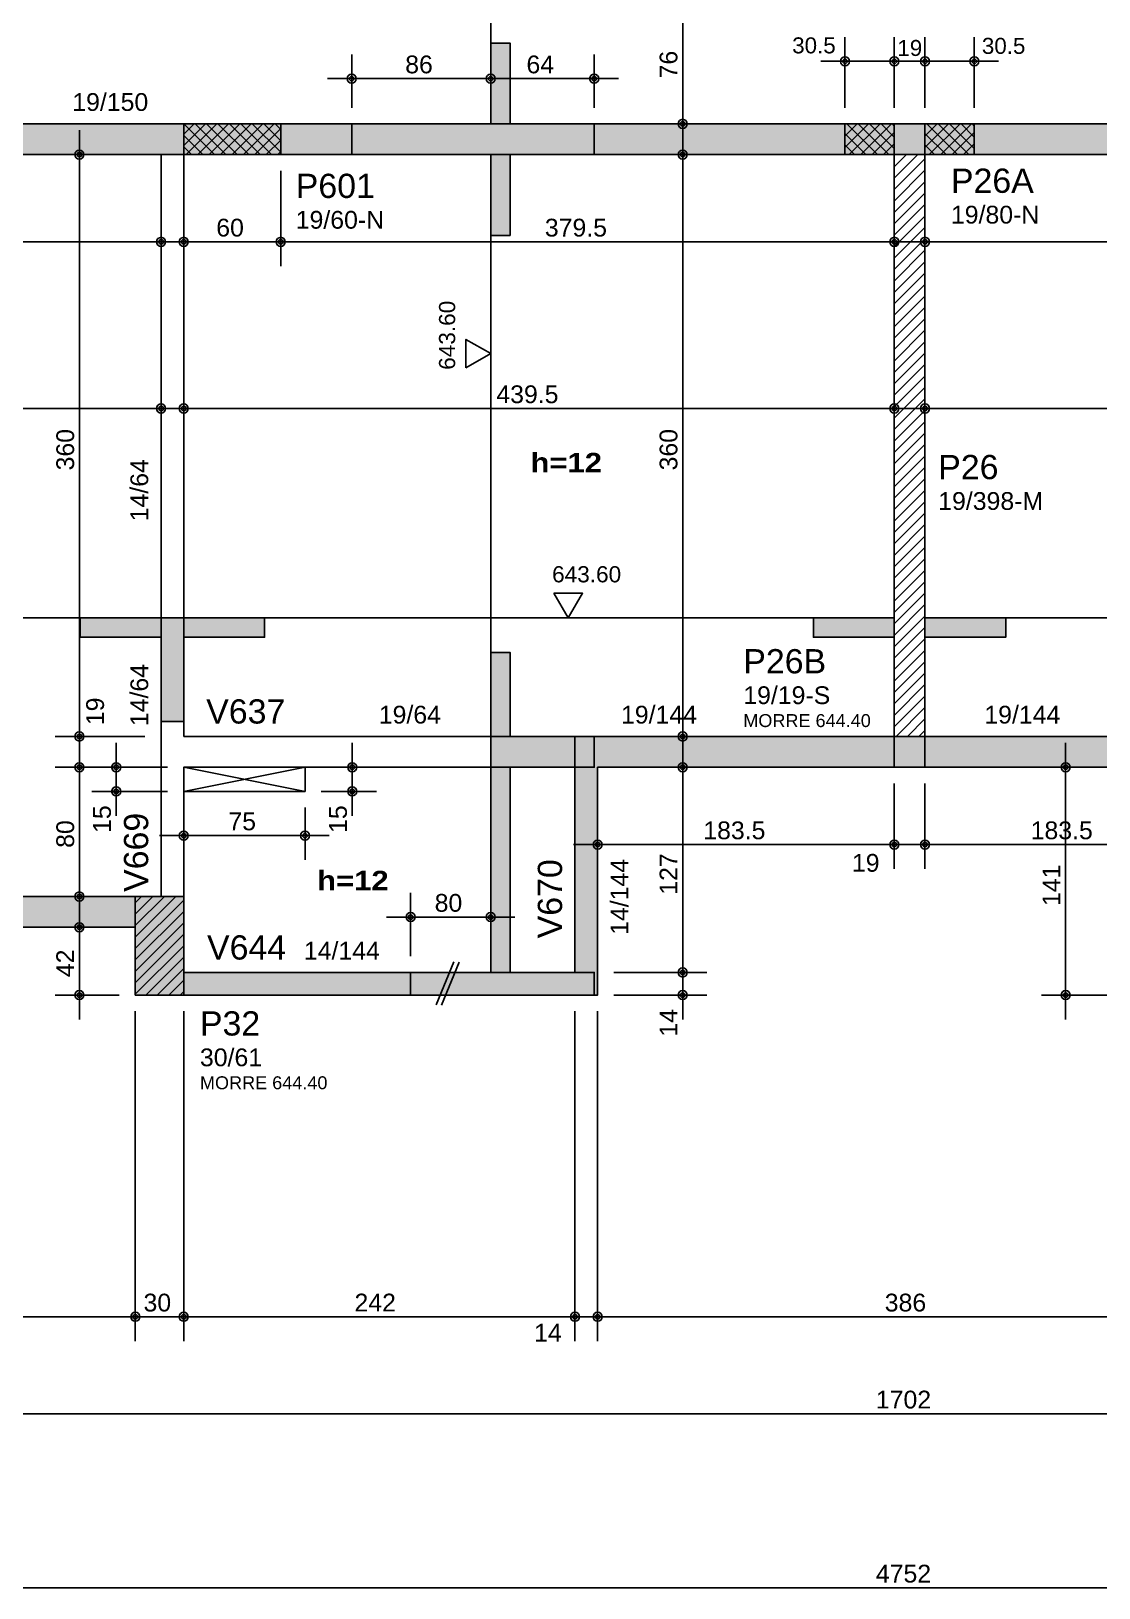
# Model space of a CAD drawing. Extents: x 0 to 7795, y 0 to 4205.
# Drawn here: x 2409 to 3070, y 1625 to 2588 of the extents above; entities that cross this region are included whole.
import ezdxf

# ---------------------------------------------------------------- set-up
doc = ezdxf.new("R2010")
doc.units = 0
doc.header["$MEASUREMENT"] = 0
doc.linetypes.add('ESTILO_TQS_0002', pattern=[0.4, 0.1, -0.3])
doc.linetypes.add('ESTILO_TQS_0006', pattern=[0.3, 0.2, -0.1])
for name, color, linetype in [('MTH-224', 4, 'CONTINUOUS'), ('MTH-230', 1, 'CONTINUOUS'), ('MTH-COTAS7', 31, 'CONTINUOUS'), ('MTH-DIM-PILAR', 3, 'CONTINUOUS'), ('MTH-DIM-VIGA', 3, 'CONTINUOUS'), ('MTH-FACE-VIGA', 7, 'CONTINUOUS'), ('MTH-HACHURA-PILAR', 1, 'CONTINUOUS'), ('MTH-LINHA-SEÇÃO', 16, 'CONTINUOUS'), ('MTH-PILAR-MORRE', 5, 'CONTINUOUS'), ('MTH-PILAR-NASCE', 5, 'CONTINUOUS'), ('MTH-PILAR-SEGUE', 5, 'CONTINUOUS'), ('MTH-SIMB_COTA', 3, 'CONTINUOUS'), ('MTH-SOMB119', 62, 'CONTINUOUS'), ('MTH-SOMB120', 56, 'CONTINUOUS'), ('MTH-SOMBRA21', 150, 'CONTINUOUS'), ('MTH-SOMBRA25', 253, 'CONTINUOUS'), ('MTH-TIT1-VIGA', 5, 'CONTINUOUS'), ('MTH-TIT2-PILAR', 5, 'CONTINUOUS'), ('MTH-TXT', 4, 'CONTINUOUS'), ('MTH-TXT-NEGRITO', 5, 'CONTINUOUS'), ('MTH-TXT-NOTAS', 3, 'CONTINUOUS'), ('MTH-VIGA-INVERTIDA', 7, 'ESTILO_TQS_0002')]:
    doc.layers.add(name, color=color, linetype=linetype)
doc.styles.add('TQS_ARIAL', font='arial.ttf')
doc.styles.add('TQS_ARIAL_BLACK', font='ariblk.ttf')

msp = doc.modelspace()

# ---------------------------------------------------------------- linework, layer by layer
at = {"layer": 'MTH-224', "linetype": 'Continuous'}
for points in [[(2678.087897, 2380.134453), (2693.386367, 2388.967456), (2678.087897, 2397.799581), (2678.087897, 2380.134453)], [(2732.510744, 2240.790798), (2741.343747, 2225.492328), (2750.175872, 2240.790798), (2732.510744, 2240.790798)]]:
    msp.add_lwpolyline(points, dxfattribs=at)
at = {"layer": 'MTH-230', "linetype": 'Continuous'}
for p, q in [((2503.511363, 2118.135498), (2578.511366, 2133.135498)), ((2578.511366, 2118.135498), (2503.511363, 2133.135498))]:
    msp.add_line(p, q, dxfattribs=at)
at = {"layer": 'MTH-COTAS7', "linetype": 'Continuous'}
for p, q in [((2812.152631, 2516.13677), (2812.152631, 2622.135465)), ((2912.511366, 2541.13677), (2912.511366, 2584.835679)), ((2943.011366, 2541.13677), (2943.011366, 2584.835679)), ((2943.011366, 2541.13677), (2943.011366, 2584.835679)), ((2962.011366, 2541.13677), (2962.011366, 2584.835679)), ((2962.011366, 2541.13677), (2962.011366, 2584.835679)), ((2992.511366, 2541.13677), (2992.511366, 2584.835679)), ((2607.386367, 2541.13677), (2607.386367, 2574.090063)), ((2693.386367, 2557.495457), (2693.386367, 2574.090063)), ((2693.386367, 2557.495457), (2693.386367, 2574.090063)), ((2757.386367, 2541.13677), (2757.386367, 2574.090063)), ((2897.511366, 2569.835679), (2958.011366, 2569.835679)), ((2928.011366, 2569.835679), (2977.011366, 2569.835679)), ((2947.011366, 2569.835679), (3007.511366, 2569.835679)), ((2592.386367, 2559.090063), (2708.386367, 2559.090063)), ((2678.386367, 2559.090063), (2772.386367, 2559.090063)), ((2438.970528, 2137.135501), (2438.970528, 2527.13677)), ((2817.152631, 2531.13677), (2797.152631, 2531.13677)), ((2812.152631, 2137.135501), (2812.152631, 2527.13677)), ((2479.511361, 2512.13677), (2423.970528, 2512.13677)), ((2810.094983, 2512.13677), (2827.152631, 2512.13677)), ((2563.511366, 2502.13677), (2563.511366, 2443.127822)), ((2563.511366, 2502.13677), (2563.511366, 2443.127822)), ((2503.511361, 2485.092311), (2503.511361, 2443.127822)), ((2489.511361, 2468.054228), (2489.511361, 2473.127822)), ((2962.011366, 2444.846505), (2962.011366, 2473.127822)), ((2169.511366, 2458.127822), (2504.511361, 2458.127822)), ((2488.511361, 2458.127822), (2578.511366, 2458.127822)), ((2548.511366, 2458.127822), (2958.011366, 2458.127822)), ((2947.011366, 2458.127822), (3356.511366, 2458.127822)), ((2943.011366, 2449.179394), (2943.011366, 2443.127822)), ((2489.511361, 2337.386135), (2489.511361, 2370.038858)), ((2503.511361, 2346.480249), (2503.511361, 2370.038858)), ((2962.011366, 2349.076776), (2962.011366, 2370.038858)), ((2169.511366, 2355.038858), (2504.511361, 2355.038858)), ((2488.511361, 2355.038858), (2958.011366, 2355.038858)), ((2943.011366, 2353.603166), (2943.011366, 2340.038858)), ((2947.011366, 2355.038858), (3416.51137, 2355.038858)), ((2438.970528, 2118.135501), (2438.970528, 2167.135501)), ((2469.511361, 2152.135501), (2423.970528, 2152.135501)), ((2479.511361, 2152.135501), (2423.970528, 2152.135501)), ((2438.970528, 2038.142044), (2438.970528, 2148.135501)), ((2461.710906, 2103.135498), (2461.710906, 2148.135498)), ((2607.698654, 2103.135498), (2607.698654, 2148.135501)), ((2812.152631, 1991.135501), (2812.152631, 2148.135501)), ((2812.335759, 2152.135501), (2827.152631, 2152.135501)), ((3049.019179, 1977.135501), (3049.019179, 2148.135501)), ((2479.511361, 2133.135501), (2423.970528, 2133.135501)), ((2479.511361, 2133.135501), (2423.970528, 2133.135501)), ((2493.511363, 2133.135498), (2446.710906, 2133.135498)), ((2588.511379, 2133.135501), (2622.698654, 2133.135501)), ((2814.204909, 2133.135501), (2827.152631, 2133.135501)), ((3043.761365, 2133.135501), (3034.019179, 2133.135501)), ((2943.011366, 2123.135501), (2943.011366, 2070.275959)), ((2943.011366, 2123.135501), (2943.011366, 2070.275959)), ((2962.011366, 2123.135501), (2962.011366, 2070.275959)), ((2962.011366, 2123.135501), (2962.011366, 2070.275959)), ((2493.511363, 2118.135498), (2446.710906, 2118.135498)), ((2588.511366, 2118.135498), (2622.698654, 2118.135498)), ((2503.511361, 2108.135498), (2503.511361, 2075.821089)), ((2578.511366, 2108.135498), (2578.511366, 2075.821089)), ((2759.511368, 1992.135501), (2759.511368, 2100.275959)), ((2488.511361, 2090.821089), (2593.511366, 2090.821089)), ((2744.511368, 2085.275959), (2958.011366, 2085.275959)), ((2928.011366, 2085.275959), (2977.011366, 2085.275959)), ((2947.011366, 2085.275959), (3160.511364, 2085.275959)), ((2445.927879, 2053.142044), (2423.970528, 2053.142044)), ((2643.820351, 2016.135501), (2643.820351, 2055.410007)), ((2693.386367, 2031.787934), (2693.386367, 2055.410007)), ((2438.970528, 1977.135463), (2438.970528, 2049.142044)), ((2441.927367, 2034.142044), (2423.970528, 2034.142044)), ((2628.820351, 2040.410007), (2708.386367, 2040.410007)), ((2812.152631, 1977.135501), (2812.152631, 2021.135501)), ((2769.511368, 2006.135501), (2827.152631, 2006.135501)), ((2769.511368, 2006.135501), (2827.152631, 2006.135501)), ((2463.511366, 1992.135463), (2423.970528, 1992.135463)), ((2769.511368, 1992.135501), (2827.152631, 1992.135501)), ((3135.511364, 1992.135501), (3034.019179, 1992.135501)), ((2473.511366, 1982.135463), (2473.511366, 1778.135501)), ((2473.511366, 1982.135463), (2473.511366, 1778.135501)), ((2503.511366, 1982.135463), (2503.511366, 1778.135501)), ((2503.511366, 1982.135463), (2503.511366, 1778.135501)), ((2745.511368, 1982.135501), (2745.511368, 1778.135501)), ((2745.511368, 1982.135501), (2745.511368, 1778.135501)), ((2759.511368, 1982.135501), (2759.511368, 1778.135501)), ((2759.511368, 1982.135501), (2759.511368, 1778.135501)), ((2169.511366, 1793.135501), (2488.511366, 1793.135501)), ((2458.511366, 1793.135501), (2518.511366, 1793.135501)), ((2488.511366, 1793.135501), (2760.511368, 1793.135501)), ((2730.511368, 1793.135501), (2774.511368, 1793.135501)), ((2744.511368, 1793.135501), (3160.511364, 1793.135501)), ((2086.511366, 1733.135501), (3818.511366, 1733.135501)), ((561.511366, 1625.451785), (5343.511366, 1625.451785))]:
    msp.add_line(p, q, dxfattribs=at)
at = {"layer": 'MTH-FACE-VIGA', "linetype": 'Continuous'}
for points in [[(2496.511361, 2531.13677), (2290.511366, 2531.13677)], [(2943.011366, 2531.13677), (2496.511361, 2531.13677)], [(3408.51137, 2531.13677), (2962.011366, 2531.13677)], [(2290.511366, 2512.13677), (2489.511361, 2512.13677)], [(2489.511361, 2512.13677), (2489.511361, 2142.635501)], [(2503.511361, 2152.135501), (2503.511361, 2512.13677)], [(2503.511361, 2512.13677), (2943.011366, 2512.13677)], [(2962.011366, 2512.13677), (3401.51137, 2512.13677)], [(2752.511368, 2152.135501), (2503.511361, 2152.135501)], [(2943.011366, 2152.135501), (2752.511368, 2152.135501)], [(3152.511364, 2152.135501), (2962.011366, 2152.135501)], [(2489.511361, 2142.635501), (2489.511361, 2053.135501)], [(2503.511361, 2053.135501), (2503.511361, 2133.135501)], [(2503.511361, 2133.135501), (2745.511368, 2133.135501)], [(2503.511363, 2118.135498), (2578.511366, 2118.135498), (2578.511366, 2133.135498), (2503.511363, 2133.135498), (2503.511363, 2118.135498)], [(2745.511368, 2133.135501), (2745.511368, 2006.135501)], [(2759.511368, 1992.135501), (2759.511368, 2133.135501)], [(2759.511368, 2133.135501), (2943.011366, 2133.135501)], [(2962.011366, 2133.135501), (3145.511364, 2133.135501)], [(2473.511366, 2053.142044), (2192.511366, 2053.142044)], [(2192.511366, 2034.142044), (2473.511366, 2034.142044)], [(2745.511368, 2006.135501), (2503.511366, 2006.135501)], [(2503.511366, 1992.135501), (2759.511368, 1992.135501)]]:
    msp.add_lwpolyline(points, dxfattribs=at)
at = {"layer": 'MTH-HACHURA-PILAR', "linetype": 'Continuous'}
for p, q in [((2503.511366, 2517.653502), (2516.994709, 2531.136845)), ((2503.511366, 2524.72457), (2509.923641, 2531.136845)), ((2503.511366, 2531.136845), (2522.463512, 2512.13677)), ((2503.511366, 2524.017848), (2515.392445, 2512.13677)), ((2505.065702, 2512.13677), (2524.065777, 2531.136845)), ((2510.534505, 2531.136845), (2529.53458, 2512.13677)), ((2512.13677, 2512.13677), (2531.136845, 2531.136845)), ((2517.605573, 2531.136845), (2536.605648, 2512.13677)), ((2519.207837, 2512.13677), (2538.207913, 2531.136845)), ((2524.676641, 2531.136845), (2543.676716, 2512.13677)), ((2526.278905, 2512.13677), (2545.27898, 2531.136845)), ((2531.747708, 2531.136845), (2550.747784, 2512.13677)), ((2533.349973, 2512.13677), (2552.350048, 2531.136845)), ((2538.818776, 2531.136845), (2557.818852, 2512.13677)), ((2540.421041, 2512.13677), (2559.421116, 2531.136845)), ((2545.889844, 2531.136845), (2563.511366, 2513.515322)), ((2547.492109, 2512.13677), (2563.511366, 2528.156027)), ((2552.960912, 2531.136845), (2563.511366, 2520.58639)), ((2560.03198, 2531.136845), (2563.511366, 2527.657458)), ((2912.511366, 2516.531569), (2927.116567, 2531.13677)), ((2912.511366, 2523.602637), (2920.045499, 2531.13677)), ((2912.511366, 2530.673705), (2912.974431, 2531.13677)), ((2912.511366, 2525.139781), (2925.514378, 2512.13677)), ((2913.585446, 2531.13677), (2932.585446, 2512.13677)), ((2915.187635, 2512.13677), (2934.187635, 2531.13677)), ((2920.656513, 2531.13677), (2939.656513, 2512.13677)), ((2922.258703, 2512.13677), (2941.258703, 2531.13677)), ((2927.727581, 2531.13677), (2943.011366, 2515.852984)), ((2929.32977, 2512.13677), (2943.011366, 2525.818366)), ((2934.798649, 2531.13677), (2943.011366, 2522.924052)), ((2941.869717, 2531.13677), (2943.011366, 2529.99512)), ((2962.011366, 2516.534094), (2976.614042, 2531.13677)), ((2962.011366, 2523.605162), (2969.542974, 2531.13677)), ((2962.011366, 2530.67623), (2962.471906, 2531.13677)), ((2962.011366, 2525.137256), (2975.011852, 2512.13677)), ((2963.08292, 2531.13677), (2982.08292, 2512.13677)), ((2964.68511, 2512.13677), (2983.68511, 2531.13677)), ((2970.153988, 2531.13677), (2989.153988, 2512.13677)), ((2971.756177, 2512.13677), (2990.756177, 2531.13677)), ((2977.225056, 2531.13677), (2992.511366, 2515.850459)), ((2978.827245, 2512.13677), (2992.511366, 2525.820891)), ((2984.296124, 2531.13677), (2992.511366, 2522.921527)), ((2991.367191, 2531.13677), (2992.511366, 2529.992595)), ((2503.511366, 2516.94678), (2508.321377, 2512.13677)), ((2554.563176, 2512.13677), (2563.511366, 2521.08496)), ((2561.634244, 2512.13677), (2563.511366, 2514.013892)), ((2912.511366, 2518.068713), (2918.44331, 2512.13677)), ((2936.400838, 2512.13677), (2943.011366, 2518.747298)), ((2962.011366, 2518.066188), (2967.940785, 2512.13677)), ((2985.898313, 2512.13677), (2992.511366, 2518.749823)), ((2943.011366, 2497.534094), (2957.614042, 2512.13677)), ((2943.011366, 2504.605162), (2950.542974, 2512.13677)), ((2943.011366, 2511.67623), (2943.471906, 2512.13677)), ((2943.011366, 2490.463027), (2962.011366, 2509.463027)), ((2943.011366, 2483.391959), (2962.011366, 2502.391959)), ((2943.011366, 2476.320891), (2962.011366, 2495.320891)), ((2943.011366, 2469.249823), (2962.011366, 2488.249823)), ((2943.011366, 2462.178755), (2962.011366, 2481.178755)), ((2943.011366, 2455.107687), (2962.011366, 2474.107687)), ((2943.011366, 2448.03662), (2962.011366, 2467.03662)), ((2943.011366, 2440.965552), (2962.011366, 2459.965552)), ((2943.011366, 2433.894484), (2962.011366, 2452.894484)), ((2943.011366, 2426.823416), (2962.011366, 2445.823416)), ((2943.011366, 2419.752348), (2962.011366, 2438.752348)), ((2943.011366, 2412.681281), (2962.011366, 2431.681281)), ((2943.011366, 2405.610213), (2962.011366, 2424.610213)), ((2943.011366, 2398.539145), (2962.011366, 2417.539145)), ((2943.011366, 2391.468077), (2962.011366, 2410.468077)), ((2943.011366, 2384.397009), (2962.011366, 2403.397009)), ((2943.011366, 2377.325942), (2962.011366, 2396.325942)), ((2943.011366, 2370.254874), (2962.011366, 2389.254874)), ((2943.011366, 2363.183806), (2962.011366, 2382.183806)), ((2943.011366, 2356.112738), (2962.011366, 2375.112738)), ((2943.011366, 2349.04167), (2962.011366, 2368.04167)), ((2943.011366, 2341.970602), (2962.011366, 2360.970602)), ((2943.011366, 2334.899535), (2962.011366, 2353.899535)), ((2943.011366, 2327.828467), (2962.011366, 2346.828467)), ((2943.011366, 2320.757399), (2962.011366, 2339.757399)), ((2943.011366, 2313.686331), (2962.011366, 2332.686331)), ((2943.011366, 2306.615263), (2962.011366, 2325.615263)), ((2943.011366, 2299.544196), (2962.011366, 2318.544196)), ((2943.011366, 2292.473128), (2962.011366, 2311.473128)), ((2943.011366, 2285.40206), (2962.011366, 2304.40206)), ((2943.011366, 2278.330992), (2962.011366, 2297.330992)), ((2943.011366, 2271.259924), (2962.011366, 2290.259924)), ((2943.011366, 2264.188857), (2962.011366, 2283.188857)), ((2943.011366, 2257.117789), (2962.011366, 2276.117789)), ((2943.011366, 2250.046721), (2962.011366, 2269.046721)), ((2943.011366, 2242.975653), (2962.011366, 2261.975653)), ((2943.011366, 2235.904585), (2962.011366, 2254.904585)), ((2943.011366, 2228.833517), (2962.011366, 2247.833517)), ((2943.011366, 2221.76245), (2962.011366, 2240.76245)), ((2943.011366, 2214.691382), (2962.011366, 2233.691382)), ((2943.011366, 2207.620314), (2962.011366, 2226.620314)), ((2943.011366, 2200.549246), (2962.011366, 2219.549246)), ((2943.011366, 2193.478178), (2962.011366, 2212.478178)), ((2943.011366, 2186.407111), (2962.011366, 2205.407111)), ((2943.011366, 2179.336043), (2962.011366, 2198.336043)), ((2943.011366, 2172.264975), (2962.011366, 2191.264975)), ((2943.011366, 2165.193907), (2962.011366, 2184.193907)), ((2943.011366, 2158.122839), (2962.011366, 2177.122839)), ((2944.095096, 2152.135501), (2962.011366, 2170.051772)), ((2951.166163, 2152.135501), (2962.011366, 2162.980704)), ((2958.237231, 2152.135501), (2962.011366, 2155.909636)), ((2473.511366, 2028.034094), (2498.612773, 2053.135501)), ((2473.511366, 2035.105162), (2491.541705, 2053.135501)), ((2473.511366, 2042.17623), (2484.470637, 2053.135501)), ((2473.511366, 2049.247298), (2477.399569, 2053.135501)), ((2473.511366, 2020.963027), (2503.511366, 2050.963027)), ((2473.511366, 2013.891959), (2503.511366, 2043.891959)), ((2473.511366, 2006.820891), (2503.511366, 2036.820891)), ((2473.511366, 1999.749823), (2503.511366, 2029.749823)), ((2473.511366, 1992.678755), (2503.511366, 2022.678755)), ((2480.039142, 1992.135463), (2503.511366, 2015.607687)), ((2487.11021, 1992.135463), (2503.511366, 2008.53662)), ((2494.181278, 1992.135463), (2503.511366, 2001.465552)), ((2501.252345, 1992.135463), (2503.511366, 1994.394484))]:
    msp.add_line(p, q, dxfattribs=at)
at = {"layer": 'MTH-LINHA-SEÇÃO', "linetype": 'Continuous'}
for p, q in [((2693.386367, 2531.13677), (2693.386367, 2699.635497)), ((2693.386367, 2133.135501), (2693.386367, 2512.13677)), ((595.511366, 2225.492328), (2503.511361, 2225.492328)), ((2503.511361, 2225.492328), (2943.011366, 2225.492328)), ((2962.011366, 2225.492328), (3401.511366, 2225.492328)), ((2659.682545, 1986.171612), (2670.604322, 2012.72341)), ((2663.019755, 1986.019921), (2673.941531, 2012.571718))]:
    msp.add_line(p, q, dxfattribs=at)
for points in [[(2693.386367, 2581.13677), (2693.386367, 2531.13677), (2705.386367, 2531.13677), (2705.386367, 2581.13677), (2693.386367, 2581.13677)], [(2757.386367, 2531.13677), (2607.386367, 2531.13677), (2607.386367, 2512.13677), (2757.386367, 2512.13677), (2757.386367, 2531.13677)], [(2693.386367, 2512.13677), (2693.386367, 2462.13677), (2705.386367, 2462.13677), (2705.386367, 2512.13677), (2693.386367, 2512.13677)], [(2489.511361, 2225.492328), (2439.511361, 2225.492328), (2439.511361, 2213.492328), (2489.511361, 2213.492328), (2489.511361, 2225.492328)], [(2489.511361, 2225.492328), (2503.511361, 2225.492328), (2503.511361, 2161.492328), (2489.511361, 2161.492328), (2489.511361, 2225.492328)], [(2553.511361, 2225.492328), (2503.511361, 2225.492328), (2503.511361, 2213.492328), (2553.511361, 2213.492328), (2553.511361, 2225.492328)], [(2943.011366, 2225.492328), (2893.011366, 2225.492328), (2893.011366, 2213.492328), (2943.011366, 2213.492328), (2943.011366, 2225.492328)], [(3012.011366, 2225.492328), (2962.011366, 2225.492328), (2962.011366, 2213.492328), (3012.011366, 2213.492328), (3012.011366, 2225.492328)], [(2693.386367, 2204.136558), (2693.386367, 2152.136558), (2705.386367, 2152.136558), (2705.386367, 2204.136558), (2693.386367, 2204.136558)], [(2693.386367, 2152.136558), (2693.386367, 2133.136558), (2757.386367, 2133.136558), (2757.386367, 2152.136558), (2693.386367, 2152.136558)], [(2693.386367, 2133.135501), (2693.386367, 2006.135501), (2705.386367, 2006.135501), (2705.386367, 2133.135501), (2693.386367, 2133.135501)], [(2643.820351, 2006.135501), (2643.820351, 1992.135501), (2757.386367, 1992.135501), (2757.386367, 2006.135501), (2643.820351, 2006.135501)]]:
    msp.add_lwpolyline(points, dxfattribs=at)
at = {"layer": 'MTH-PILAR-MORRE', "linetype": 'Continuous'}
for points in [[(2962.011366, 2512.13677), (2943.011366, 2512.13677), (2943.011366, 2152.135501), (2962.011366, 2152.135501), (2962.011366, 2512.13677)], [(2473.511366, 1992.135463), (2503.511366, 1992.135463), (2503.511366, 2053.135501), (2473.511366, 2053.135501), (2473.511366, 1992.135463)]]:
    msp.add_lwpolyline(points, dxfattribs=at)
at = {"layer": 'MTH-PILAR-NASCE', "linetype": 'Continuous'}
for points in [[(2503.511366, 2531.136845), (2563.511366, 2531.136845), (2563.511366, 2512.13677), (2503.511366, 2512.13677), (2503.511366, 2531.136845)], [(2943.011366, 2531.13677), (2912.511366, 2531.13677), (2912.511366, 2512.13677), (2943.011366, 2512.13677), (2943.011366, 2531.13677)], [(2992.511366, 2531.13677), (2962.011366, 2531.13677), (2962.011366, 2512.13677), (2992.511366, 2512.13677), (2992.511366, 2531.13677)]]:
    msp.add_lwpolyline(points, dxfattribs=at)
at = {"layer": 'MTH-PILAR-SEGUE', "linetype": 'Continuous'}
for points in [[(2962.011366, 2531.13677), (2943.011366, 2531.13677), (2943.011366, 2512.13677), (2962.011366, 2512.13677), (2962.011366, 2531.13677)], [(2962.011366, 2152.135501), (2943.011366, 2152.135501), (2943.011366, 2133.135501), (2962.011366, 2133.135501), (2962.011366, 2152.135501)]]:
    msp.add_lwpolyline(points, dxfattribs=at)
at = {"layer": 'MTH-SIMB_COTA', "linetype": 'Continuous'}
for centre, radius in [((2912.511366, 2569.835679), 2.8), ((2943.011366, 2569.835679), 2.8), ((2943.011366, 2569.835679), 2.8), ((2962.011366, 2569.835679), 2.8), ((2962.011366, 2569.835679), 2.8), ((2992.511366, 2569.835679), 2.8), ((2607.386367, 2559.090063), 2.8), ((2693.386367, 2559.090063), 2.8), ((2693.386367, 2559.090063), 2.8), ((2757.386367, 2559.090063), 2.8), ((2912.511366, 2569.835679), 1.4), ((2943.011366, 2569.835679), 1.4), ((2943.011366, 2569.835679), 1.4), ((2962.011366, 2569.835679), 1.4), ((2962.011366, 2569.835679), 1.4), ((2992.511366, 2569.835679), 1.4), ((2607.386367, 2559.090063), 1.4), ((2693.386367, 2559.090063), 1.4), ((2693.386367, 2559.090063), 1.4), ((2757.386367, 2559.090063), 1.4), ((2812.152631, 2531.13677), 2.8), ((2812.152631, 2531.13677), 1.4), ((2438.970528, 2512.13677), 2.8), ((2438.970528, 2512.13677), 1.4), ((2812.152631, 2512.13677), 2.8), ((2812.152631, 2512.13677), 1.4), ((2489.511361, 2458.127822), 2.8), ((2489.511361, 2458.127822), 1.4), ((2503.511361, 2458.127822), 2.8), ((2503.511361, 2458.127822), 1.4), ((2563.511366, 2458.127822), 2.8), ((2563.511366, 2458.127822), 2.8), ((2563.511366, 2458.127822), 1.4), ((2563.511366, 2458.127822), 1.4), ((2943.011366, 2458.127822), 2.8), ((2943.011366, 2458.127822), 1.4), ((2962.011366, 2458.127822), 2.8), ((2962.011366, 2458.127822), 1.4), ((2489.511361, 2355.038858), 2.8), ((2489.511361, 2355.038858), 1.4), ((2503.511361, 2355.038858), 2.8), ((2503.511361, 2355.038858), 1.4), ((2943.011366, 2355.038858), 2.8), ((2943.011366, 2355.038858), 1.4), ((2962.011366, 2355.038858), 2.8), ((2962.011366, 2355.038858), 1.4), ((2438.970528, 2152.135501), 2.8), ((2438.970528, 2152.135501), 2.8), ((2438.970528, 2152.135501), 1.4), ((2438.970528, 2152.135501), 1.4), ((2812.152631, 2152.135501), 2.8), ((2812.152631, 2152.135501), 1.4), ((2438.970528, 2133.135501), 2.8), ((2438.970528, 2133.135501), 2.8), ((2438.970528, 2133.135501), 1.4), ((2438.970528, 2133.135501), 1.4), ((2461.710906, 2133.135498), 2.8), ((2461.710906, 2133.135498), 1.4), ((2607.698654, 2133.135501), 2.8), ((2607.698654, 2133.135501), 1.4), ((2812.152631, 2133.135501), 2.8), ((2812.152631, 2133.135501), 1.4), ((3049.019179, 2133.135501), 2.8), ((3049.019179, 2133.135501), 1.4), ((2461.710906, 2118.135498), 2.8), ((2461.710906, 2118.135498), 1.4), ((2607.698654, 2118.135498), 2.8), ((2607.698654, 2118.135498), 1.4), ((2503.511361, 2090.821089), 2.8), ((2503.511361, 2090.821089), 1.4), ((2578.511366, 2090.821089), 2.8), ((2578.511366, 2090.821089), 1.4), ((2759.511368, 2085.275959), 2.8), ((2759.511368, 2085.275959), 1.4), ((2943.011366, 2085.275959), 2.8), ((2943.011366, 2085.275959), 2.8), ((2943.011366, 2085.275959), 1.4), ((2943.011366, 2085.275959), 1.4), ((2962.011366, 2085.275959), 2.8), ((2962.011366, 2085.275959), 2.8), ((2962.011366, 2085.275959), 1.4), ((2962.011366, 2085.275959), 1.4), ((2438.970528, 2053.142044), 2.8), ((2438.970528, 2053.142044), 1.4), ((2643.820351, 2040.410007), 2.8), ((2643.820351, 2040.410007), 1.4), ((2693.386367, 2040.410007), 2.8), ((2693.386367, 2040.410007), 1.4), ((2438.970528, 2034.142044), 2.8), ((2438.970528, 2034.142044), 1.4), ((2812.152631, 2006.135501), 2.8), ((2812.152631, 2006.135501), 2.8), ((2812.152631, 2006.135501), 1.4), ((2812.152631, 2006.135501), 1.4), ((2438.970528, 1992.135463), 2.8), ((2438.970528, 1992.135463), 1.4), ((2812.152631, 1992.135501), 2.8), ((2812.152631, 1992.135501), 1.4), ((3049.019179, 1992.135501), 2.8), ((3049.019179, 1992.135501), 1.4), ((2473.511366, 1793.135501), 2.8), ((2473.511366, 1793.135501), 2.8), ((2473.511366, 1793.135501), 1.4), ((2473.511366, 1793.135501), 1.4), ((2503.511366, 1793.135501), 2.8), ((2503.511366, 1793.135501), 2.8), ((2503.511366, 1793.135501), 1.4), ((2503.511366, 1793.135501), 1.4), ((2745.511368, 1793.135501), 2.8), ((2745.511368, 1793.135501), 2.8), ((2745.511368, 1793.135501), 1.4), ((2745.511368, 1793.135501), 1.4), ((2759.511368, 1793.135501), 2.8), ((2759.511368, 1793.135501), 2.8), ((2759.511368, 1793.135501), 1.4), ((2759.511368, 1793.135501), 1.4)]:
    msp.add_circle(centre, radius, dxfattribs=at)
at = {"layer": 'MTH-SOMB119', "linetype": 'Continuous'}
msp.add_lwpolyline([(3694.511365, 2531.13677), (2199.511367, 2531.13677), (2199.511367, 2512.13677), (3694.511365, 2512.13677), (3694.511365, 2531.13677)], dxfattribs=at)
for points in [[(3694.511365, 2531.13677), (2199.511367, 2531.13677), (2199.511367, 2512.13677)], [(3694.511365, 2531.13677), (2199.511367, 2512.13677), (3694.511365, 2512.13677)]]:
    msp.add_solid(points, dxfattribs=at)
at = {"layer": 'MTH-SOMB120', "linetype": 'Continuous'}
for points in [[(3159.511364, 2152.135572), (2745.511368, 2152.135572), (2745.511368, 2006.135572), (2503.511366, 2006.135572), (2503.511366, 2053.135533), (2170.511366, 2053.135533), (2170.511366, 1907.135576), (1910.512128, 1907.135154), (1910.512128, 1996.135572), (1531.51056, 1996.135572), (1531.51056, 1907.135154), (1270.511366, 1907.135154), (1270.511366, 1986.135572), (595.511366, 1986.135572)], [(595.511366, 1967.135572), (1256.511366, 1967.135572), (1256.511366, 1893.135154), (1545.51056, 1893.135154), (1545.51056, 1982.135526), (1896.512128, 1982.135572), (1896.512128, 1893.135154), (2184.511366, 1893.135576), (2184.511366, 1982.135526), (2192.511366, 1982.135526), (2192.511366, 2034.142115), (2473.511366, 2034.142115), (2473.511366, 1992.135533), (2759.511368, 1992.135533), (2759.511368, 2133.135572), (3145.511364, 2133.135572)]]:
    msp.add_lwpolyline(points, dxfattribs=at)
for points in [[(2745.511368, 2006.135572), (2759.511368, 1992.135533), (2745.511368, 2152.135572)], [(2759.511368, 1992.135533), (2759.511368, 2133.135572), (2745.511368, 2152.135572)], [(2745.511368, 2152.135572), (2759.511368, 2133.135572), (3159.511364, 2152.135572)], [(2759.511368, 2133.135572), (3145.511364, 2133.135572), (3159.511364, 2152.135572)], [(2192.511366, 2034.142115), (2503.511366, 2053.135533), (2170.511366, 2053.135533)], [(2473.511366, 2034.142115), (2503.511366, 2053.135533), (2192.511366, 2034.142115)], [(2473.511366, 2034.142115), (2503.511366, 2006.135572), (2503.511366, 2053.135533)], [(2473.511366, 1992.135533), (2503.511366, 2006.135572), (2473.511366, 2034.142115)], [(2473.511366, 1992.135533), (2759.511368, 1992.135533), (2503.511366, 2006.135572)], [(2503.511366, 2006.135572), (2759.511368, 1992.135533), (2745.511368, 2006.135572)]]:
    msp.add_solid(points, dxfattribs=at)
at = {"layer": 'MTH-SOMBRA21', "linetype": 'Continuous'}
for points in [[(2693.386367, 2581.13677), (2693.386367, 2531.13677), (2705.386367, 2531.13677)], [(2693.386367, 2581.13677), (2705.386367, 2531.13677), (2705.386367, 2581.13677)], [(2693.386367, 2581.13677), (2705.386367, 2581.13677), (2693.386367, 2581.13677)], [(2757.386367, 2531.13677), (2607.386367, 2531.13677), (2607.386367, 2512.13677)], [(2757.386367, 2531.13677), (2607.386367, 2512.13677), (2757.386367, 2512.13677)], [(2757.386367, 2531.13677), (2757.386367, 2512.13677), (2757.386367, 2531.13677)], [(2693.386367, 2512.13677), (2693.386367, 2462.13677), (2705.386367, 2462.13677)], [(2693.386367, 2512.13677), (2705.386367, 2462.13677), (2705.386367, 2512.13677)], [(2693.386367, 2512.13677), (2705.386367, 2512.13677), (2693.386367, 2512.13677)], [(2489.511361, 2225.492328), (2439.511361, 2225.492328), (2439.511361, 2213.492328)], [(2489.511361, 2225.492328), (2439.511361, 2213.492328), (2489.511361, 2213.492328)], [(2489.511361, 2225.492328), (2489.511361, 2213.492328), (2489.511361, 2225.492328)], [(2489.511361, 2225.492328), (2503.511361, 2225.492328), (2503.511361, 2161.492328)], [(2489.511361, 2225.492328), (2503.511361, 2161.492328), (2489.511361, 2161.492328)], [(2489.511361, 2225.492328), (2489.511361, 2161.492328), (2489.511361, 2225.492328)], [(2553.511361, 2225.492328), (2503.511361, 2225.492328), (2503.511361, 2213.492328)], [(2553.511361, 2225.492328), (2503.511361, 2213.492328), (2553.511361, 2213.492328)], [(2553.511361, 2225.492328), (2553.511361, 2213.492328), (2553.511361, 2225.492328)], [(2943.011366, 2225.492328), (2893.011366, 2225.492328), (2893.011366, 2213.492328)], [(2943.011366, 2225.492328), (2893.011366, 2213.492328), (2943.011366, 2213.492328)], [(2943.011366, 2225.492328), (2943.011366, 2213.492328), (2943.011366, 2225.492328)], [(3012.011366, 2225.492328), (2962.011366, 2225.492328), (2962.011366, 2213.492328)], [(3012.011366, 2225.492328), (2962.011366, 2213.492328), (3012.011366, 2213.492328)], [(3012.011366, 2225.492328), (3012.011366, 2213.492328), (3012.011366, 2225.492328)], [(2693.386367, 2204.136558), (2693.386367, 2152.136558), (2705.386367, 2152.136558)], [(2693.386367, 2204.136558), (2705.386367, 2152.136558), (2705.386367, 2204.136558)], [(2693.386367, 2204.136558), (2705.386367, 2204.136558), (2693.386367, 2204.136558)], [(2693.386367, 2152.136558), (2693.386367, 2133.136558), (2757.386367, 2133.136558)], [(2693.386367, 2152.136558), (2757.386367, 2133.136558), (2757.386367, 2152.136558)], [(2693.386367, 2152.136558), (2757.386367, 2152.136558), (2693.386367, 2152.136558)], [(2693.386367, 2133.135501), (2693.386367, 2006.135501), (2705.386367, 2006.135501)], [(2693.386367, 2133.135501), (2705.386367, 2006.135501), (2705.386367, 2133.135501)], [(2693.386367, 2133.135501), (2705.386367, 2133.135501), (2693.386367, 2133.135501)], [(2643.820351, 2006.135501), (2643.820351, 1992.135501), (2757.386367, 1992.135501)], [(2643.820351, 2006.135501), (2757.386367, 1992.135501), (2757.386367, 2006.135501)], [(2643.820351, 2006.135501), (2757.386367, 2006.135501), (2643.820351, 2006.135501)]]:
    msp.add_solid(points, dxfattribs=at)
at = {"layer": 'MTH-SOMBRA25', "linetype": 'Continuous'}
for points in [[(2962.011366, 2531.13677), (2943.011366, 2531.13677), (2943.011366, 2512.13677)], [(2962.011366, 2531.13677), (2943.011366, 2512.13677), (2962.011366, 2512.13677)], [(2962.011366, 2531.13677), (2962.011366, 2512.13677), (2962.011366, 2531.13677)], [(2962.011366, 2152.135501), (2943.011366, 2152.135501), (2943.011366, 2133.135501)], [(2962.011366, 2152.135501), (2943.011366, 2133.135501), (2962.011366, 2133.135501)], [(2962.011366, 2152.135501), (2962.011366, 2133.135501), (2962.011366, 2152.135501)]]:
    msp.add_solid(points, dxfattribs=at)
at = {"layer": 'MTH-VIGA-INVERTIDA', "linetype": 'ESTILO_TQS_0006'}
for p, q in [((2489.511361, 2512.13677), (2503.511361, 2512.13677)), ((2745.511368, 2133.135501), (2745.511368, 2152.136558))]:
    msp.add_line(p, q, dxfattribs=at)

# ---------------------------------------------------------------- texts
at = {"layer": 'MTH-COTAS7', "linetype": 'Continuous', "style": 'TQS_ARIAL'}
for s, height, p in [('30.5', 9.9, (2879.865016, 2574.728238)), ('19', 9.9, (2944.904632, 2573.126106)), ('30.5', 9.9, (2997.198277, 2574.417778)), ('86', 11, (2640.486367, 2562.390063)), ('64', 11, (2715.486367, 2562.390063)), ('60', 11, (2523.611364, 2461.427822)), ('379.5', 11, (2726.861366, 2461.427822)), ('439.5', 11, (2696.861364, 2358.338858)), ('75', 11, (2531.111364, 2094.121089)), ('183.5', 11, (2824.861367, 2088.575959)), ('183.5', 11, (3027.361365, 2088.575959)), ('19', 11, (2916.81552, 2068.466995)), ('80', 11, (2658.703359, 2043.710007)), ('30', 11, (2478.611366, 1796.435501)), ('242', 11, (2609.111367, 1796.435501)), ('386', 11, (2937.111366, 1796.435501)), ('14', 11, (2720.199869, 1777.789394)), ('1702', 11, (2931.611366, 1736.435501)), ('4752', 11, (2931.611366, 1628.751785))]:
    msp.add_text(s, height=height, dxfattribs=at).set_placement(p)
for s, p in [('76', (2808.852631, 2559.236118)), ('360', (2435.670528, 2316.736135)), ('360', (2808.852631, 2316.736135)), ('19', (2454.154612, 2159.138274)), ('80', (2435.670528, 2083.238772)), ('15', (2458.410906, 2092.468835)), ('15', (2604.398654, 2092.468835)), ('127', (2808.852631, 2054.235501)), ('141', (3045.719179, 2047.235501)), ('42', (2435.670528, 2003.238753)), ('14', (2808.852631, 1966.468838))]:
    msp.add_text(s, height=11, rotation=90, dxfattribs=at).set_placement(p)
at = {"layer": 'MTH-DIM-PILAR', "linetype": 'Continuous', "style": 'TQS_ARIAL'}
for s, p in [('19/60-N', (2572.771113, 2466.268078)), ('19/80-N', (2978.047591, 2469.454541)), ('19/398-M', (2970.193968, 2292.31172)), ('19/19-S', (2849.606226, 2172.176552)), ('30/61', (2513.511366, 1948.135463))]:
    msp.add_text(s, height=11, dxfattribs=at).set_placement(p)
at = {"layer": 'MTH-DIM-VIGA', "linetype": 'Continuous', "style": 'TQS_ARIAL'}
msp.add_text('19/150', height=11, dxfattribs=at).set_placement((2434.546782, 2539.13677))
for s, rotation, p in [('14/64', 90, (2481.511361, 2285.246488)), ('14/64', 90, (2481.511361, 2158.540441)), ('19/64', 360, (2624.146131, 2160.135501)), ('19/144', 360, (2773.961908, 2160.135501)), ('19/144', 360, (2998.732696, 2160.135501)), ('14/144', 90, (2778.511368, 2029.406508)), ('14/144', 360, (2577.820351, 2014.135501))]:
    msp.add_text(s, height=11, rotation=rotation, dxfattribs=at).set_placement(p)
at = {"layer": 'MTH-PILAR-SEGUE', "linetype": 'Continuous', "style": 'TQS_ARIAL'}
for s, p in [('P26A', (2978.047591, 2488.454541)), ('P26', (2970.193968, 2311.31172)), ('P26B', (2849.606226, 2191.176552)), ('P32', (2513.511366, 1967.135463))]:
    msp.add_text(s, height=15, dxfattribs=at).set_placement(p)
at = {"layer": 'MTH-TIT1-VIGA', "linetype": 'Continuous', "style": 'TQS_ARIAL'}
for s, rotation, p in [('V637', 360, (2517.386361, 2160.135501)), ('V669', 90, (2481.511361, 2055.994804)), ('V670', 90, (2737.511368, 2027.260501)), ('V644', 360, (2517.901357, 2014.135501))]:
    msp.add_text(s, height=15, rotation=rotation, dxfattribs=at).set_placement(p)
at = {"layer": 'MTH-TIT2-PILAR', "linetype": 'Continuous', "style": 'TQS_ARIAL'}
msp.add_text('P601', height=15, dxfattribs=at).set_placement((2572.771113, 2485.268078))
at = {"layer": 'MTH-TXT', "linetype": 'Continuous', "style": 'TQS_ARIAL'}
msp.add_text('643.60', height=10, rotation=90, dxfattribs=at).set_placement((2671.386367, 2378.967456))
msp.add_text('643.60', height=10, dxfattribs=at).set_placement((2731.343747, 2247.492328))
at = {"layer": 'MTH-TXT-NEGRITO', "linetype": 'Continuous', "style": 'TQS_ARIAL_BLACK'}
for p in [(2717.946379, 2315.583303), (2585.987982, 2057.044745)]:
    msp.add_text('h=12', height=12, dxfattribs=at).set_placement(p)
at = {"layer": 'MTH-TXT-NOTAS', "linetype": 'Continuous', "style": 'TQS_ARIAL'}
for p in [(2849.606226, 2157.971525), (2513.511366, 1933.930436)]:
    msp.add_text('MORRE 644.40', height=8, dxfattribs=at).set_placement(p)

doc.saveas('drawing.dxf')
